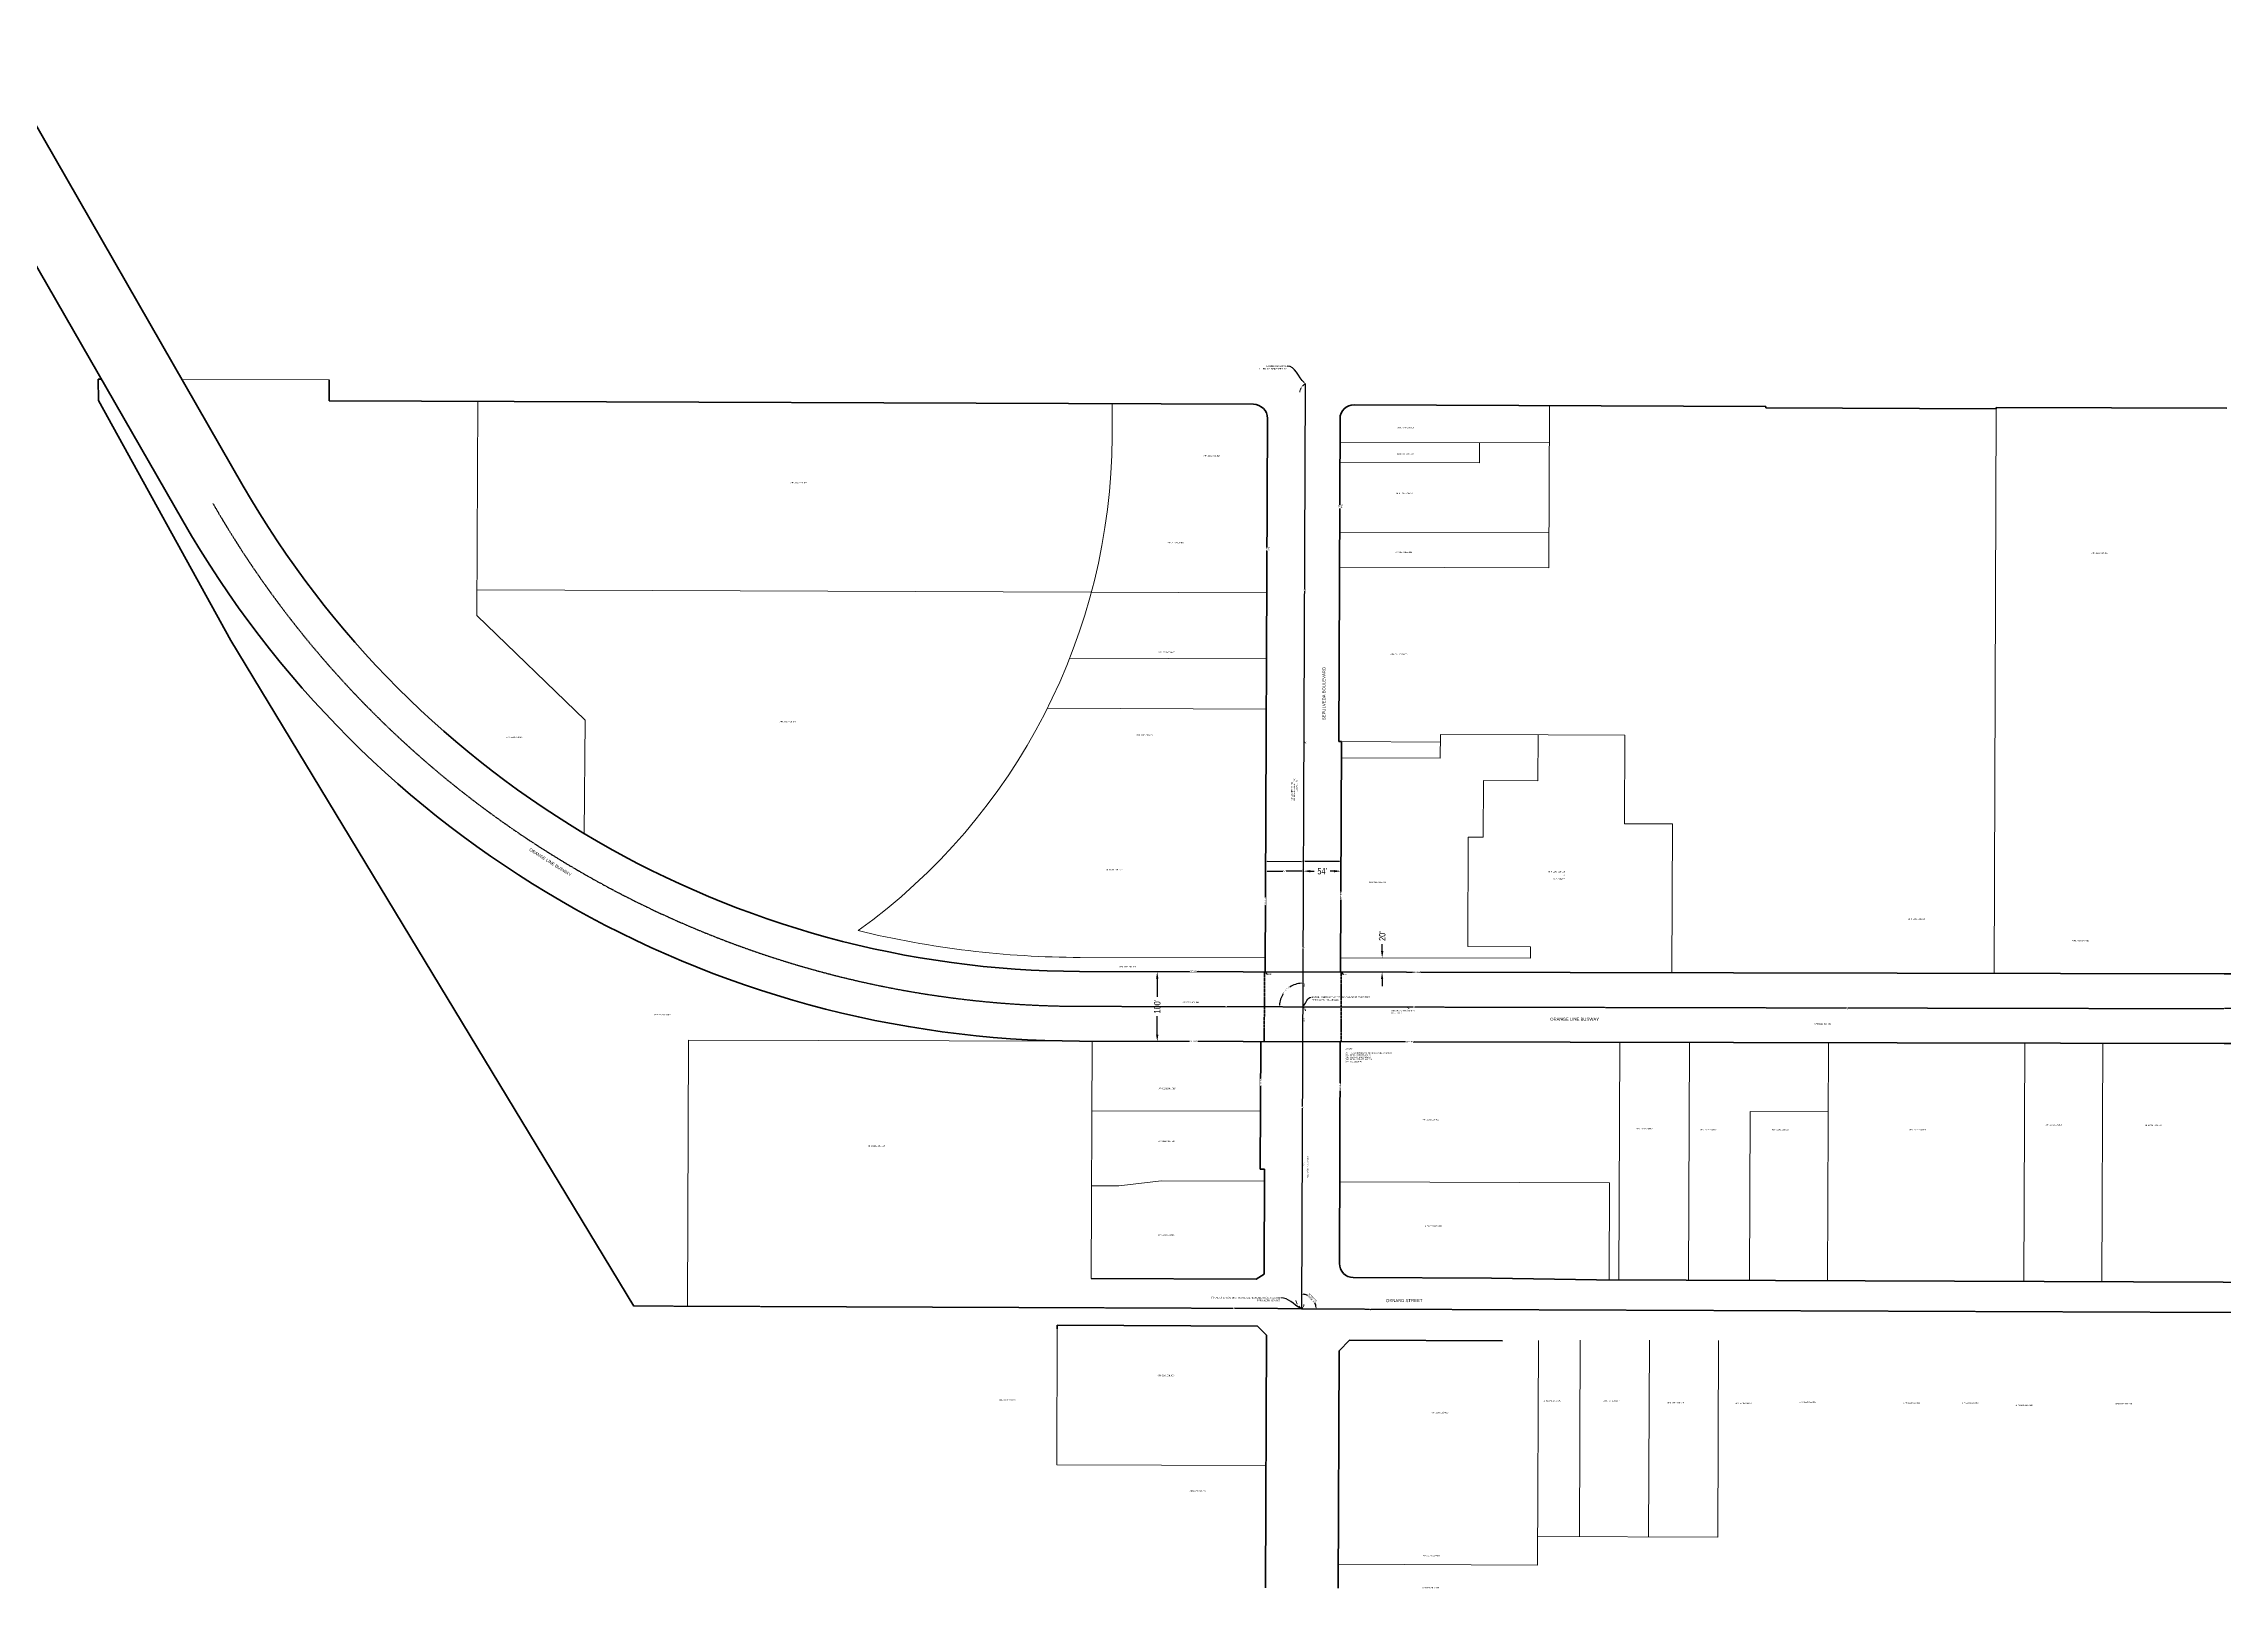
# Model space of a CAD drawing. Header units: feet. Extents: x 6396409 to 6445695, y 1882632 to 1891679.
# Drawn here: x 6418868 to 6421993, y 1887591 to 1889804 of the extents above; entities that cross this region are included whole.
import ezdxf
from ezdxf import colors
from ezdxf.entities.mleader import LeaderData, LeaderLine
from ezdxf.math import Vec2, Vec3

# ---------------------------------------------------------------- set-up
doc = ezdxf.new("R2010")
doc.units = ezdxf.units.FT
doc.header["$MEASUREMENT"] = 0
doc.linetypes.add('CENTER2', pattern=[1.125, 0.75, -0.125, 0.125, -0.125])
doc.linetypes.add('DASHED2', pattern=[0.375, 0.25, -0.125])
for name, color, linetype, lineweight in [('R-ANNO-LABL', 2, 'Continuous', 30), ('R-PROP-PRCL', 4, 'Continuous', 18), ('R-Row-Authority', 30, 'Continuous', 140), ('R-Row-Ease', 5, 'DASHED2', 50), ('R-Row-Ldr', 3, 'Continuous', 5), ('R-Row-Misc-Txto', 171, 'Continuous', 5), ('R-Row-Scl', 1, 'CENTER2', 25), ('R-Row-Sname', 8, 'Continuous', 0), ('R-Row-Srow', 6, 'Continuous', 50), ('VF-TOPO-TEXT-', 1, 'Continuous', 25)]:
    doc.layers.add(name, color=color, linetype=linetype, lineweight=lineweight)
doc.styles.add('CG-Symbol', font='arial.ttf', dxfattribs={"width": 0.8, "height": 0.09375})
doc.styles.add('G1_1 8_0', font='arial.ttf')
doc.styles.add('G4_7 32', font='arial.ttf', dxfattribs={"height": 0.219})
doc.styles.add('NCS1', font='arial.ttf', dxfattribs={"width": 0.8, "height": 0.09375})
doc.styles.add('NCS1-Anno', font='arial.ttf', dxfattribs={"width": 0.8, "height": 0.09375})
doc.styles.get("Standard").update_dxf_attribs({"font": 'arial.ttf'})
doc.dimstyles.new('Annotative (NCS1)', dxfattribs={"dimscale": 100, "dimtxt": 0.09375, "dimasz": 0.1, "dimexe": 0.1, "dimexo": 0.04, "dimgap": 0.05, "dimtad": 0, "dimdec": 3, "dimzin": 0, "dimdsep": 46, "dimtxsty": 'NCS1-Anno', "dimcen": 0.05, "dimaunit": 1, "dimadec": 3, "dimazin": 0, "dimtfac": 1, "dimtdec": 3, "dimtofl": 0, "dimtmove": 0, "dimatfit": 3, "dimfxl": 0.1, "dimtolj": 1, "dimtzin": 0, "dimarcsym": 0})

# ---------------------------------------------------------------- blocks, each defined once
blk = doc.blocks.new('*D2218')
at = {"layer": 'Defpoints', "color": 0, "transparency": 16777216}
for p in [(6420618.6, 1888474.3), (6420463.9, 1888374.3), (6420618.4, 1888374.3)]:
    blk.add_point(p, dxfattribs=at)
at = {"layer": 'R-Row-Ldr', "color": 0, "lineweight": -2, "transparency": 16777216}
for p, q in [((6420463.9, 1888464.3), (6420463.9, 1888438.2)), ((6420463.9, 1888384.3), (6420463.9, 1888410.4))]:
    blk.add_line(p, q, dxfattribs=at)
at = {"layer": 'R-Row-Ldr', "color": 0, "transparency": 16777216}
for points in [[(6420462.2, 1888464.3), (6420465.6, 1888464.3), (6420463.9, 1888474.3)], [(6420462.2, 1888384.3), (6420465.6, 1888384.3), (6420463.9, 1888374.3)]]:
    blk.add_solid(points, dxfattribs=at)
at = {"layer": 'R-Row-Ldr', "color": 0, "transparency": 16777216, "insert": (6420463.9, 1888424.3), "char_height": 9.38, "attachment_point": 5, "rotation": 90, "style": 'NCS1-Anno'}
blk.add_mtext("\\A1;100'", dxfattribs=at)
blk = doc.blocks.new('*D2220')
at = {"layer": 'Defpoints', "color": 0, "transparency": 16777216}
for p in [(6420726.6, 1888474.1), (6420726.7, 1888494.1), (6420786.2, 1888493.8)]:
    blk.add_point(p, dxfattribs=at)
at = {"layer": 'R-Row-Ldr', "color": 0, "lineweight": -2, "transparency": 16777216}
for p, q in [((6420786.2, 1888503.8), (6420786.3, 1888513.8)), ((6420786.1, 1888463.8), (6420786, 1888453.8))]:
    blk.add_line(p, q, dxfattribs=at)
at = {"layer": 'R-Row-Ldr', "color": 0, "transparency": 16777216}
for points in [[(6420784.4, 1888463.8), (6420787.7, 1888463.8), (6420786.1, 1888473.8)], [(6420784.6, 1888503.8), (6420787.9, 1888503.8), (6420786.2, 1888493.8)]]:
    blk.add_solid(points, dxfattribs=at)
at = {"layer": 'R-Row-Ldr', "color": 0, "transparency": 16777216, "insert": (6420786.3, 1888525.3), "char_height": 9.38, "attachment_point": 5, "rotation": 89.7712, "style": 'NCS1-Anno'}
blk.add_mtext("\\A1;20'", dxfattribs=at)
blk = doc.blocks.new('*D2381')
at = {"layer": 'Defpoints', "color": 0, "transparency": 16777216}
for p in [(6420673.2, 1888618.6), (6420727.2, 1888618.4), (6420727.2, 1888618.4)]:
    blk.add_point(p, dxfattribs=at)
at = {"layer": 'R-Row-Ldr', "color": 0, "lineweight": -2, "transparency": 16777216}
for p, q in [((6420683.2, 1888618.4), (6420688.8, 1888618.4)), ((6420717.2, 1888618.4), (6420711.6, 1888618.4))]:
    blk.add_line(p, q, dxfattribs=at)
at = {"layer": 'R-Row-Ldr', "color": 0, "transparency": 16777216}
for points in [[(6420683.2, 1888620), (6420683.2, 1888616.7), (6420673.2, 1888618.4)], [(6420717.2, 1888620), (6420717.2, 1888616.7), (6420727.2, 1888618.4)]]:
    blk.add_solid(points, dxfattribs=at)
at = {"layer": 'R-Row-Ldr', "color": 0, "transparency": 16777216, "insert": (6420700.2, 1888618.4), "char_height": 9.38, "attachment_point": 5, "style": 'NCS1-Anno'}
blk.add_mtext("\\A1;54'", dxfattribs=at)
blk = doc.blocks.new('_CrowsFoot-Start')
blk.add_circle((3.3, 2.6), 0.0638)
for centre, radius, start, end in [((8.4, -7.3), 11.1, 122.8036, 139.2683), ((8.3, -7.8), 11.5, 94.2373, 111.1072)]:
    blk.add_arc(centre, radius, start, end)
blk = doc.blocks.new('Centerline')
at = {"insert": (-0.03, 0.06), "char_height": 0.0938, "attachment_point": 1, "style": 'NCS1-Anno', "bg_fill": 3, "box_fill_scale": 1, "bg_fill_color": 256, "bg_fill_transparency": 0}
blk.add_mtext_dynamic_manual_height_columns('C', width=0.0938, gutter_width=0.469, heights=[0.132], dxfattribs=at)
at = {"insert": (0, 0), "char_height": 0.0938, "attachment_point": 1, "style": 'NCS1-Anno'}
blk.add_mtext_dynamic_manual_height_columns('L', width=0.0938, gutter_width=0.469, heights=[0], dxfattribs=at)
blk = doc.blocks.new('*D2403')
at = {"layer": 'Defpoints', "color": 0, "transparency": 16777216}
for p in [(6420676, 1889317), (6420670.7, 1887991.4), (6420670.7, 1887991.4), (6420688.8, 1888001.8), (6421991.2, 1887986.4)]:
    blk.add_point(p, dxfattribs=at)
at = {"layer": 'R-ANNO-LABL', "color": 0, "lineweight": -2, "transparency": 16777216}
for start, end in [(66.6359, 84.2728), (5.2792, 22.9161)]:
    blk.add_arc((6420670.7, 1887991.4), 20.9, start, end, dxfattribs=at)
at = {"layer": 'R-ANNO-LABL', "color": 0, "transparency": 16777216}
for points in [[(6420672.7, 1888011.8), (6420672.8, 1888012.5), (6420670.8, 1888012.2)], [(6420691.8, 1887993.3), (6420691.1, 1887993.3), (6420691.5, 1887991.3)]]:
    blk.add_solid(points, dxfattribs=at)
at = {"layer": 'R-ANNO-LABL', "color": 0, "transparency": 16777216, "insert": (6420685.5, 1888006.1), "char_height": 1.875, "width": 21.239, "attachment_point": 5, "rotation": 314.776, "style": 'NCS1-Anno'}
blk.add_mtext('\\A1;89°59\'23" (M) \\P89%%D59\'31\'\' (R1)', dxfattribs=at)
blk = doc.blocks.new('*D2404')
at = {"layer": 'Defpoints', "color": 0, "transparency": 16777216}
for p in [(6420676, 1889317), (6420655.7, 1888453.4), (6420352.5, 1888424.8), (6420672.3, 1888424.2), (6420670.7, 1887991.4)]:
    blk.add_point(p, dxfattribs=at)
at = {"layer": 'R-ANNO-LABL', "color": 0, "lineweight": -2, "transparency": 16777216}
for start, end in [(146.2956, 176.4727), (93.1799, 123.3571)]:
    blk.add_arc((6420672.4, 1888424.2), 33.6, start, end, dxfattribs=at)
at = {"layer": 'R-ANNO-LABL', "color": 0, "transparency": 16777216}
for points in [[(6420670.5, 1888458.1), (6420670.6, 1888457.4), (6420672.5, 1888457.8)], [(6420639.2, 1888426.2), (6420638.5, 1888426.3), (6420638.8, 1888424.3)]]:
    blk.add_solid(points, dxfattribs=at)
at = {"layer": 'R-ANNO-LABL', "color": 0, "transparency": 16777216, "insert": (6420648.7, 1888448), "char_height": 1.875, "width": 15.931, "attachment_point": 5, "rotation": 44.8263, "style": 'NCS1-Anno'}
blk.add_mtext('\\A1;90°6\'39" (M)', dxfattribs=at)
blk = doc.blocks.new('*D2442')
at = {"layer": 'Defpoints', "color": 0, "transparency": 16777216}
for p in [(6420619.2, 1888618.6), (6420619.2, 1888618.6), (6420673.2, 1888618.4)]:
    blk.add_point(p, dxfattribs=at)
at = {"layer": 'R-Row-Ldr', "color": 0, "lineweight": -2, "transparency": 16777216}
for p, q in [((6420619.2, 1888619.4), (6420619.2, 1888620.6)), ((6420621.2, 1888618.6), (6420643.9, 1888618.5)), ((6420671.2, 1888618.4), (6420648.5, 1888618.5)), ((6420673.2, 1888619.2), (6420673.2, 1888620.4))]:
    blk.add_line(p, q, dxfattribs=at)
at = {"layer": 'R-Row-Ldr', "color": 0, "transparency": 16777216}
for points in [[(6420621.2, 1888618.9), (6420621.2, 1888618.3), (6420619.2, 1888618.6)], [(6420671.2, 1888618.7), (6420671.2, 1888618.1), (6420673.2, 1888618.4)]]:
    blk.add_solid(points, dxfattribs=at)
at = {"layer": 'R-Row-Ldr', "color": 0, "transparency": 16777216, "insert": (6420646.2, 1888618.5), "char_height": 1.88, "attachment_point": 5, "rotation": 359.7712, "style": 'NCS1-Anno'}
blk.add_mtext("\\A1;54'", dxfattribs=at)
blk = doc.blocks.new('*D2446')
at = {"layer": 'Defpoints', "color": 0, "transparency": 16777216}
for p in [(6420619.2, 1888632.8), (6420727.2, 1888632.3), (6420727.2, 1888632.2)]:
    blk.add_point(p, dxfattribs=at)
at = {"layer": 'R-Row-Ldr', "color": 0, "lineweight": -2, "transparency": 16777216}
for p, q in [((6420619.2, 1888632), (6420619.2, 1888630.6)), ((6420621.2, 1888632.6), (6420670.5, 1888632.4)), ((6420725.2, 1888632.2), (6420676, 1888632.4)), ((6420727.2, 1888631.5), (6420727.2, 1888630.2))]:
    blk.add_line(p, q, dxfattribs=at)
at = {"layer": 'R-Row-Ldr', "color": 0, "transparency": 16777216}
for points in [[(6420621.2, 1888633), (6420621.2, 1888632.3), (6420619.2, 1888632.6)], [(6420725.2, 1888632.5), (6420725.2, 1888631.9), (6420727.2, 1888632.2)]]:
    blk.add_solid(points, dxfattribs=at)
at = {"layer": 'R-Row-Ldr', "color": 0, "transparency": 16777216, "insert": (6420673.2, 1888632.4), "char_height": 1.88, "attachment_point": 5, "rotation": 359.7712, "style": 'NCS1-Anno'}
blk.add_mtext("\\A1;108'", dxfattribs=at)

msp = doc.modelspace()

# ---------------------------------------------------------------- linework, layer by layer
at = {"layer": 'R-PROP-PRCL'}
for p, q in [((6419277.2803, 1889322.3148), (6419066.5175, 1889322.763)), ((6419490.2606, 1889291.3775), (6419489.1888, 1888984.6394)), ((6420399.3843, 1889287.9938), (6420399.2079, 1889240.6141)), ((6421025.8195, 1889285.6036), (6421024.9019, 1889053.2582)), ((6421663.1008, 1888472.1383), (6421666.2149, 1889280.9259)), ((6421025.6084, 1889232.1437), (6420725.6444, 1889232.7718)), ((6420925.6084, 1889232.3529), (6420925.4944, 1889203.4637)), ((6420725.529, 1889203.8826), (6420925.4944, 1889203.4637)), ((6421025.0994, 1889103.2569), (6420725.1297, 1889103.8851)), ((6421024.9019, 1889053.2582), (6420724.93, 1889053.8864)), ((6419489.3175, 1889021.4903), (6420368.6193, 1889018.1322)), ((6420368.6193, 1889018.1322), (6420620.7824, 1889017.1692)), ((6419489.1888, 1888984.6394), (6419644.3252, 1888834.9483)), ((6420338.6519, 1888923.826), (6420620.4181, 1888922.7499)), ((6420306.6425, 1888851.9477), (6420620.1178, 1888850.7506)), ((6419644.3252, 1888834.9483), (6419642.5753, 1888672.3454)), ((6420869.5601, 1888803.4161), (6420727.932, 1888803.9817)), ((6420869.604, 1888814.416), (6420869.4683, 1888780.4163)), ((6421023.9728, 1888813.7995), (6420869.604, 1888814.416)), ((6421009.6029, 1888813.8569), (6421009.3393, 1888747.8574)), ((6421134.1019, 1888813.3597), (6421023.9728, 1888813.7995)), ((6421133.5947, 1888686.3607), (6421134.1019, 1888813.3597)), ((6420869.4683, 1888780.4163), (6420727.8401, 1888780.9819)), ((6420931.4, 1888748.1687), (6420931.0765, 1888667.1693)), ((6421009.3393, 1888747.8574), (6420931.4, 1888748.1687)), ((6420909.3366, 1888667.2562), (6420908.9927, 1888510.2265)), ((6420931.0765, 1888667.1693), (6420909.3366, 1888667.2562)), ((6421202.0642, 1888686.0873), (6421133.5947, 1888686.3607)), ((6421201.2136, 1888473.0939), (6421202.0642, 1888686.0873)), ((6420908.9927, 1888510.2265), (6420998.7425, 1888510.03)), ((6420998.7425, 1888510.03), (6420998.7063, 1888493.5129)), ((6420618.6943, 1888494.2987), (6420353.645, 1888494.8457)), ((6420998.7063, 1888493.5129), (6420726.6943, 1888494.0756)), ((6419792.1647, 1888376.0212), (6419790.6732, 1887994.8041)), ((6420352.3635, 1888374.8289), (6419792.1647, 1888376.0212)), ((6420370.7155, 1888374.8337), (6420369.3555, 1888034.5408)), ((6421126.6342, 1888373.248), (6421125.2741, 1888032.6938)), ((6421225.3774, 1888032.3077), (6421226.739, 1888373.0409)), ((6421425.6366, 1888372.6294), (6421424.2739, 1888031.5408)), ((6421706.881, 1888372.0476), (6421705.5168, 1888030.4563)), ((6421818.9987, 1888371.8156), (6421817.633, 1888030.024)), ((6420611.816, 1888274.3175), (6420370.3158, 1888274.8345)), ((6421313.4036, 1888273.9997), (6421312.4168, 1888032.0067)), ((6421313.4036, 1888273.9997), (6421425.4023, 1888273.5749)), ((6420408.9451, 1888167.6431), (6420369.8878, 1888167.7267)), ((6420469.9171, 1888174.6212), (6420408.9451, 1888167.6431)), ((6420617.4167, 1888174.3054), (6420469.9171, 1888174.6212)), ((6420725.4131, 1888173.2367), (6421111.8144, 1888171.7467)), ((6421111.2592, 1888032.7478), (6421111.8144, 1888171.7467)), ((6420320.5946, 1887962.7819), (6420319.8296, 1887767.8232)), ((6421010.0948, 1887945.9039), (6421008.7818, 1887624.1572)), ((6421068.9474, 1887664.7167), (6421070.0976, 1887946.5651)), ((6421169.0977, 1887946.5241), (6421167.9461, 1887664.3392)), ((6421266.9453, 1887663.9637), (6421268.0965, 1887946.1424)), ((6420319.8296, 1887767.8232), (6420619.7889, 1887766.685)), ((6421008.9481, 1887664.9422), (6421266.9453, 1887663.9637)), ((6421008.7818, 1887624.1572), (6420723.2546, 1887625.2472))]:
    msp.add_line(p, q, dxfattribs=at)
for centre, radius, start, end in [((6419523.264, 1889243.8744), 875.95, 305.7700799, 359.7867466), ((6420356.463, 1889860.2128), 1365.37, 256.3948021, 269.8817466)]:
    msp.add_arc(centre, radius, start, end, dxfattribs=at)
at = {"layer": 'R-Row-Authority'}
for p, q in [((6419154.2217, 1889170.1008), (6418789.9707, 1889804.1339)), ((6419067.5123, 1889120.2864), (6418703.2612, 1889754.3194)), ((6423270.62, 1888468.8127), (6421992.909, 1888471.456)), ((6423270.2338, 1888368.8133), (6421992.7022, 1888371.4563))]:
    msp.add_line(p, q, dxfattribs=at)
for points in [[(6420352.6089, 1888474.8495), (6421992.9091, 1888471.456)], [(6420352.402, 1888374.8497), (6421992.7022, 1888371.4563)]]:
    msp.add_lwpolyline(points, dxfattribs=at)
for radius in [1385.37, 1485.37]:
    msp.add_arc((6420355.4679, 1889860.2165), radius, 209.8773021, 269.8817466, dxfattribs=at)
at = {"layer": 'R-Row-Ease'}
for p, q in [((6420617.6145, 1888474.301), (6420617.2151, 1888374.3017)), ((6420727.6144, 1888474.0737), (6420727.2151, 1888374.0743))]:
    msp.add_line(p, q, dxfattribs=at)
at = {"layer": 'R-Row-Scl', "linetype": 'Continuous'}
msp.add_line((6420675.9802, 1889316.9606), (6420670.68, 1887991.4), dxfattribs=at)
at = {"layer": 'R-Row-Scl'}
for p, q in [((6423313.4269, 1888418.724), (6421992.8056, 1888421.4561)), ((6420670.68, 1887991.4), (6419714.0038, 1887995.0966)), ((6420670.68, 1887991.4), (6421991.1677, 1887986.3545)), ((6421991.1677, 1887986.3545), (6423311.5912, 1887981.3544))]:
    msp.add_line(p, q, dxfattribs=at)
msp.add_lwpolyline([(6420352.5054, 1888424.8496), (6421992.8056, 1888421.4561)], dxfattribs=at)
msp.add_arc((6420355.4679, 1889860.2165), 1435.37, 209.8773021, 269.8817466, dxfattribs=at)
at = {"layer": 'R-Row-Srow'}
for p, q in [((6418946.7596, 1889292.7869), (6418946.4379, 1889323.3252)), ((6418946.4379, 1889323.3252), (6418950.8762, 1889323.3088)), ((6419277.1667, 1889292.315), (6419277.2803, 1889322.3148)), ((6419136.363, 1888948.6863), (6418946.7596, 1889292.7869)), ((6420601.8568, 1889287.301), (6419277.1667, 1889292.315)), ((6421336.0118, 1889284.2713), (6420745.8614, 1889286.6757)), ((6420618.6144, 1888474.2989), (6420621.781, 1889267.2213)), ((6420725.7801, 1889266.7557), (6420723.932, 1888803.9977)), ((6421336.0118, 1889284.2713), (6421336.0037, 1889282.2713)), ((6421666.2149, 1889280.9259), (6421336.0037, 1889282.2713)), ((6421666.2149, 1889280.9259), (6421666.2226, 1889282.9259)), ((6421996.5078, 1889281.5802), (6421666.2226, 1889282.9259)), ((6419714.0038, 1887995.0966), (6419136.363, 1888948.6863)), ((6420727.932, 1888803.9817), (6420723.932, 1888803.9977)), ((6420727.932, 1888803.9817), (6420726.6144, 1888474.0757)), ((6420726.6144, 1888474.0757), (6420727.6144, 1888474.0737)), ((6420611.4846, 1888191.3181), (6420612.2153, 1888374.312)), ((6420726.2151, 1888374.0764), (6420724.9459, 1888056.2404)), ((6420617.4846, 1888191.3053), (6420611.4846, 1888191.3181)), ((6420616.8844, 1888040.9865), (6420617.4846, 1888191.3053)), ((6420605.854, 1888033.694), (6420616.8844, 1888040.9865)), ((6420744.8687, 1888036.1606), (6420942.8672, 1888035.3971)), ((6420369.3557, 1888034.5964), (6420605.854, 1888033.694)), ((6421093.3711, 1888032.8168), (6420942.8672, 1888035.3971)), ((6421093.3711, 1888032.8168), (6421991.3335, 1888029.3541)), ((6421991.3305, 1888029.3542), (6422916.935, 1888025.8492)), ((6420320.6141, 1887967.7819), (6420320.5946, 1887962.7819)), ((6420607.5874, 1887966.6869), (6420320.6141, 1887967.7819)), ((6420607.5874, 1887966.6869), (6420620.5354, 1887953.6374)), ((6420620.5354, 1887953.6374), (6420619.09, 1887591.6492)), ((6420724.4468, 1887931.2386), (6420739.5066, 1887946.1807)), ((6420739.5066, 1887946.1807), (6420958.5574, 1887945.336)), ((6420724.4468, 1887931.2386), (6420723.0892, 1887591.2339))]:
    msp.add_line(p, q, dxfattribs=at)
for centre, start, end in [((6420601.7811, 1889267.3011), 359.771191, 89.7831354), ((6420745.78, 1889266.6759), 89.7665644, 179.7711781), ((6420744.9458, 1888056.1605), 179.7712176, 269.7790635)]:
    msp.add_arc(centre, 20, start, end, dxfattribs=at)

# ---------------------------------------------------------------- block references
at = {"layer": 'R-Row-Misc-Txto'}
for p, xscale, yscale, zscale, rotation in [((6420675.9802, 1889316.9606), -1.748856181813126, 1.748856181813126, 1.748856181813125, 83.12318078444343), ((6420672.4148, 1888424.1878), 0.842176804030912, 0.842176804030912, 0.842176804030912, 276.3994596308783), ((6420670.6868, 1887991.4464), 1.748856181813126, 1.748856181813126, 1.748856181813126, 98.14479868885006), ((6420670.6868, 1887991.4464), -0.842176804030912, 0.842176804030912, 0.842176804030912, 266.2108092661832)]:
    msp.add_blockref('_CrowsFoot-Start', p, dxfattribs=dict(at, xscale=xscale, yscale=yscale, zscale=zscale, rotation=rotation))

# ---------------------------------------------------------------- texts
at = {"layer": 'R-ANNO-LABL', "color": 7, "linetype": 'Continuous', "lineweight": 13, "insert": (6420658.3228, 1888737.9424), "char_height": 2, "width": 27.317289, "attachment_point": 8, "rotation": 89.7711912, "style": 'NCS1'}
msp.add_mtext("1325.57' (M)", dxfattribs=at)
at = {"layer": 'R-ANNO-LABL', "insert": (6420733.0942, 1888365.2178), "char_height": 1.875, "width": 76.637566, "attachment_point": 1, "style": 'NCS1-Anno'}
msp.add_mtext('LEGEND\\P\\P(M) ^IINDICATES MEASURED ANGLE AND DISTANCE\\P(R1) ^IPER LACFB 177-145/104\\P(R2) ^IPER LACFB 177-145/132\\P(R3)^IPER LACFB 177-145/1001\\P(R4)^IRS 188/36-46', dxfattribs=at)
at = {"layer": 'R-Row-Misc-Txto', "style": 'G1_1 8_0'}
for s, p in [('APN 2242-025-001', (6420808.353, 1889252.9115)), ('APN 2242-001-027', (6420530.2372, 1889212.4997)), ('APN 2242-025-002', (6420807.4403, 1889215.1659)), ('APN 2242-001-903', (6419938.4877, 1889173.8599)), ('APN 2242-025-003', (6420806.4232, 1889158.8151)), ('APN 2242-001-028', (6420478.6427, 1889088.1354)), ('APN 2242-025-004', (6420805.2546, 1889074.3181)), ('APN 2242-025-901', (6421802.6404, 1889073.0248)), ('APN 2242-001-022', (6420465.233, 1888930.846)), ('APN 2242-025-025', (6420798.262, 1888928.0047)), ('APN 2242-001-902', (6419922.7823, 1888831.4129)), ('APN 2242-001-007', (6419531.0063, 1888809.3136)), ('APN 2242-001-023', (6420433.883, 1888812.431)), ('APN 2242-001-024', (6420390.9385, 1888619.5753)), ('APN 2242-025-022', (6420767.3717, 1888601.4779)), ('APN 2242-025-026', (6421024.2458, 1888616.7826)), ('2242-025-027', (6421030.6838, 1888606.0483)), ('&', (6421046.119, 1888611.3843)), ('APN 2242-025-025', (6421540.0593, 1888548.9599)), ('APN 2242-025-900', (6421774.7457, 1888517.6242)), ('APN 2242-001-902', (6420409.5466, 1888480.4147)), ('APN 2242-001-019', (6419742.5458, 1888411.6408)), ('APN 2242-001-904', (6420500.0697, 1888429.2935)), ('APN 2242-026-902', (6421405.5061, 1888398.6331)), ('APN 2242-001-016', (6420466.0688, 1888306.0232)), ('APN 2242-026-903', (6420844.0611, 1888261.472)), ('APN 2242-026-006', (6421736.7662, 1888253.7823)), ('APN 2242-026-007', (6421879.768, 1888253.2746)), ('APN 2242-001-020', (6420049.9605, 1888223.7035)), ('APN 2242-001-017', (6420465.5842, 1888230.4093)), ('APN 2242-026-003', (6421150.1937, 1888248.3794)), ('APN 2242-026-004', (6421241.9395, 1888246.9448)), ('APN 2242-026-005', (6421344.7179, 1888247.1172)), ('APN 2242-026-901', (6421541.4331, 1888246.9385)), ('APN 2242-001-021', (6420464.793, 1888096.2554)), ('APN 2242-026-904', (6420847.2673, 1888108.9651)), ('APN 2243-001-003', (6420464.4069, 1887894.7694)), ('APN 2243-001-002', (6420237.049, 1887859.5109)), ('APN 2243-019-025', (6421017.6952, 1887858.2488)), ('APN 2243-019-022', (6421103.4625, 1887858.2488)), ('APN 2243-019-010', (6421194.7776, 1887855.822)), ('APN 2243-019-011', (6421292.0464, 1887854.9811)), ('APN 2243-020-023', (6421383.7024, 1887856.5102)), ('APN 2243-020-024', (6421532.6949, 1887855.5293)), ('APN 2243-020-003', (6421616.8096, 1887855.5293)), ('APN 2243-020-002', (6421694.053, 1887852.1038)), ('APN 2243-020-025', (6421836.7468, 1887854.3175)), ('APN 2243-019-023', (6420856.9991, 1887841.697)), ('APN 2243-001-004', (6420510.3837, 1887729.1983)), ('APN 2243-019-024', (6420844.5351, 1887636.6949)), ('APN 2243-019-016', (6420843.8569, 1887590.7743))]:
    msp.add_text(s, height=2, dxfattribs=at).set_placement(p)
at = {"layer": 'R-Row-Misc-Txto', "style": 'NCS1', "width": 0.8}
for s, p in [('(M)', (6420676.8326, 1888801.0937)), ('N0°13\'45"E', (6420657.7453, 1888719.6543)), ('(M)', (6420675.3653, 1888453.2124)), ('(M)', (6420675.1739, 1888403.0864)), ('(M)', (6420674.372, 1888196.9391)), ("432.79' (M)  432.75' (R3) ", (6420680.3164, 1888179.3836))]:
    msp.add_text(s, height=2, rotation=89.7712176, dxfattribs=at).set_placement(p)
at = {"layer": 'R-Row-Misc-Txto', "insert": (6420659.1832, 1888719.8097), "char_height": 2, "width": 45.74477, "attachment_point": 1, "rotation": 89.7711111, "style": 'NCS1-Anno'}
msp.add_mtext('N0°13\'38"E 1325.57\' (R4) \\P^I      1325.61\' (R2)', dxfattribs=at)
at = {"layer": 'R-Row-Sname', "char_height": 4.38, "attachment_point": 1, "style": 'G4_7 32'}
for s, insert, width, rotation in [('SEPULVEDA BOULEVARD', (6420700.5616, 1888834.7855), 102.075264, 90), ('ORANGE LINE BUSWAY', (6419565.8486, 1888651.8372), 104.253953, 327.7825242)]:
    msp.add_mtext(s, dxfattribs=dict(at, insert=insert, width=width, rotation=rotation))
for s, insert, width in [('ORANGE LINE BUSWAY', (6421026.964, 1888408.363), 104.253953), ('OXNARD STREET', (6420791.8204, 1888005.2466), 85.461407)]:
    msp.add_mtext(s, dxfattribs=dict(at, insert=insert, width=width))

# ---------------------------------------------------------------- dimensions: what is measured, and where the dimension line sits
at = {"layer": 'R-ANNO-LABL'}
for base, line1, line2, text, override, picture, middle in [((6420655.6987, 1888453.359), ((6420672.3183, 1888424.1881), (6420352.5054, 1888424.848)), ((6420675.9802, 1889316.9606), (6420670.68, 1887991.4)), '<> (M)', {"dimscale": 0, "dimpost": ''}, '*D2404', (6420648.7104, 1888448.0321)), ((6420688.7771, 1888001.7549), ((6420675.9802, 1889316.9606), (6420670.68, 1887991.4)), ((6420670.68, 1887991.4), (6421991.1677, 1887986.3545)), "<> (M) \\P89%%D59'31'' (R1)", {"dimscale": 0, "dimpost": '', "dimaunit": 1, "dimadec": 3, "dimazin": 0}, '*D2403', (6420685.4808, 1888006.0855))]:
    dim = msp.add_angular_dim_2l(base=base, line1=line1, line2=line2, text=text, dimstyle='Annotative (NCS1)', override=override, dxfattribs=at)
    dim.commit()
    dim.dimension.update_dxf_attribs({"geometry": picture, "text_midpoint": middle})
at = {"layer": 'R-Row-Ldr'}
for p1, p2, distance, override, picture, middle in [((6420619.2473, 1888632.7758), (6420727.2465, 1888632.3445), -0.1408, {"dimdec": 0, "dimpost": "'"}, '*D2446', (6420673.2463, 1888632.4193)), ((6420673.1873, 1888618.3822), (6420619.1907, 1888618.5979), 0, {"dimdec": 0, "dimpost": "'"}, '*D2442', (6420646.189, 1888618.4901)), ((6420726.6144, 1888474.0757), (6420726.6943, 1888494.0756), -59.4873, {"dimdec": 0, "dimpost": "'", "dimse1": 1, "dimse2": 1}, '*D2220', (6420786.3067, 1888525.266))]:
    dim = msp.add_aligned_dim(p1=p1, p2=p2, distance=distance, dimstyle='Annotative (NCS1)', override=override, dxfattribs=at)
    dim.commit()
    dim.dimension.update_dxf_attribs({"geometry": picture, "text_midpoint": middle})
dim = msp.add_linear_dim(base=(6420727.1907, 1888618.3822), p1=(6420673.1873, 1888618.5979), p2=(6420727.1907, 1888618.3822), dimstyle='Annotative (NCS1)', override={"dimdec": 0, "dimpost": "'", "dimse1": 1, "dimse2": 1}, dxfattribs=at)
dim.commit()
dim.dimension.update_dxf_attribs({"geometry": '*D2381', "text_midpoint": (6420700.189, 1888618.3822)})
dim = msp.add_linear_dim(base=(6420463.91, 1888374.2992), p1=(6420618.6144, 1888474.2989), p2=(6420618.4081, 1888374.2992), angle=90, dimstyle='Annotative (NCS1)', override={"dimdec": 0, "dimpost": "'", "dimse1": 1, "dimse2": 1, "dimsd1": 0, "dimsd2": 0}, dxfattribs=at)
dim.commit()
dim.dimension.update_dxf_attribs({"geometry": '*D2218', "text_midpoint": (6420463.91, 1888424.2991)})

# ---------------------------------------------------------------- leaders
ml = msp.add_multileader_mtext('Standard', dxfattribs=at)
ml.set_content("1.00'", color=256)
ml.set_leader_properties()
ml.build(insert=Vec2(0, 0))
ml.multileader.update_dxf_attribs({"leader_type": 2, "text_right_attachment_type": 6, "dogleg_length": 0.36, "arrow_head_size": 2})
ctx = ml.context
ctx.base_point, ctx.char_height, ctx.arrow_head_size, ctx.landing_gap_size, ctx.plane_origin = Vec3(6420621.9906, 1888470.7724), 2, 2, 0.09, Vec3(6420617.6289, 1888474.3009)
ctx.right_attachment = 6
notes = []
notes.append((ctx, [(0, (1, 1, 0), (6420621.6306, 1888470.7724), (1, 0), 0.36, [(0, [(6420618.1289, 1888474.2999)], 0, [])])]))
ctx.mtext.insert, ctx.mtext.flow_direction = Vec3(6420622.0806, 1888471.7894), 5
ml = msp.add_multileader_mtext('Standard', dxfattribs=at)
ml.set_content("1.00'", color=256)
ml.set_leader_properties()
ml.build(insert=Vec2(0, 0))
ml.multileader.update_dxf_attribs({"leader_type": 2, "text_right_attachment_type": 6, "dogleg_length": 0.36, "arrow_head_size": 2})
ctx = ml.context
ctx.base_point, ctx.char_height, ctx.arrow_head_size, ctx.landing_gap_size, ctx.plane_origin = Vec3(6420730.6258, 1888470.7011), 2, 2, 0.09, Vec3(6420726.6144, 1888474.0757)
ctx.right_attachment = 6
notes.append((ctx, [(0, (1, 1, 0), (6420730.2658, 1888470.7011), (1, 0), 0.36, [(0, [(6420727.1144, 1888474.0747)], 0, [])])]))
ctx.mtext.insert, ctx.mtext.flow_direction = Vec3(6420730.7158, 1888471.7181), 5
at = {"layer": 'VF-TOPO-TEXT-'}
ml = msp.add_multileader_mtext('Standard', dxfattribs=at)
ml.set_content('FOUND MAG NAIL\\PIN LIEU OF SPIKE PER R2', color=256, style='NCS1-Anno')
ml.set_leader_properties()
ml.build(insert=Vec2(0, 0))
ml.multileader.update_dxf_attribs({"leader_type": 2, "dogleg_length": 0.1, "arrow_head_size": 2, "scale": 20})
ctx = ml.context
ctx.base_point, ctx.scale, ctx.char_height, ctx.arrow_head_size, ctx.landing_gap_size, ctx.plane_origin, ctx.plane_x_axis, ctx.plane_y_axis = Vec3(6420616.0663, 1889342.0704), 20, 2.4, 2, 0.8, Vec3(6420882.9005, 1889374.4607), Vec3(0.99999927, -0.001208322), Vec3(0.001208322, 0.99999927)
ctx.text_align_type = 2
notes.append((ctx, [(0, (1, 1, 0), (6420652.2159, 1889342.0267), (-0.99999927, 0.001208322), 2, [(0, [(6420675.9207, 1889316.9721)], 0, [])])]))
ctx.mtext.insert, ctx.mtext.text_direction, ctx.mtext.rotation, ctx.mtext.width, ctx.mtext.alignment, ctx.mtext.flow_direction = Vec3(6420649.4174, 1889343.2506), Vec3(0.99999927, -0.001208322), 6.281976985, 61.717063, 3, 5
ml = msp.add_multileader_mtext('Standard', dxfattribs=at)
ml.set_content('ESTABLISHED WITH 2 FOUND TANGENT OVER TIES \\PPER LACFB 177-145/146', color=256, style='NCS1-Anno')
ml.set_leader_properties()
ml.build(insert=Vec2(0, 0))
ml.multileader.update_dxf_attribs({"leader_type": 2, "dogleg_length": 0.1, "arrow_head_size": 2, "scale": 20})
ctx = ml.context
ctx.base_point, ctx.scale, ctx.char_height, ctx.arrow_head_size, ctx.landing_gap_size, ctx.plane_origin, ctx.plane_x_axis, ctx.plane_y_axis = Vec3(6420684.4143, 1888437.8306), 20, 2.4, 2, 0.8, Vec3(6420624.3691, 1888397.6078), Vec3(0.99999833, -0.001827558), Vec3(0.001827558, 0.99999833)
notes.append((ctx, [(1, (1, 1, 0), (6420682.4143, 1888437.8343), (0.99999833, -0.001827558), 2, [(0, [(6420672.4264, 1888424.1798)], 0, [])])]))
ctx.mtext.insert, ctx.mtext.text_direction, ctx.mtext.rotation, ctx.mtext.width, ctx.mtext.flow_direction = Vec3(6420685.2165, 1888439.0496), Vec3(0.99999833, -0.001827558), 6.281357748, 41.153021, 5
ml = msp.add_multileader_mtext('Standard', dxfattribs=at)
ml.set_content('FOUND 2" BRASS DISK TRAVERSE MONUMENT (10-J-21)1941\\PPER LACFB 16015/62', color=256, style='NCS1-Anno')
ml.set_leader_properties()
ml.build(insert=Vec2(0, 0))
ml.multileader.update_dxf_attribs({"leader_type": 2, "dogleg_length": 0.1, "arrow_head_size": 2, "scale": 20})
ctx = ml.context
ctx.base_point, ctx.scale, ctx.char_height, ctx.arrow_head_size, ctx.landing_gap_size, ctx.plane_origin, ctx.plane_x_axis, ctx.plane_y_axis = Vec3(6420594.8878, 1888007.2048), 20, 2.4, 2, 0.8, Vec3(6420876.9181, 1888050.314), Vec3(0.99999927, -0.001208322), Vec3(0.001208322, 0.99999927)
ctx.text_align_type = 2
notes.append((ctx, [(0, (1, 1, 0), (6420642.8953, 1888007.1468), (-0.99999927, 0.001208322), 2, [(0, [(6420670.68, 1887991.4)], 0, [])])]))
ctx.mtext.insert, ctx.mtext.text_direction, ctx.mtext.rotation, ctx.mtext.width, ctx.mtext.alignment, ctx.mtext.flow_direction = Vec3(6420640.0968, 1888008.3706), Vec3(0.99999927, -0.001208322), 6.281976985, 54.955899, 3, 5
for ctx, leaders in notes:
    for number, flags, end, landing, length, lines in leaders:
        leader = LeaderData()
        leader.index, (leader.has_last_leader_line, leader.has_dogleg_vector, leader.attachment_direction) = number, flags
        leader.last_leader_point, leader.dogleg_vector, leader.dogleg_length = Vec3(end), Vec3(landing), length
        for number, points, colour, breaks in lines:
            line = LeaderLine()
            line.index, line.vertices, line.color, line.breaks = number, Vec3.list(points), colors.encode_raw_color(colour), breaks
            leader.lines.append(line)
        ctx.leaders.append(leader)

# ---------------------------------------------------------------- next in the draw order: block references
at = {"layer": 'R-ANNO-LABL', "xscale": 20, "yscale": 20, "zscale": 20, "rotation": 89.99999999999997}
for p in [(6420674.8444, 1889021.1309), (6420672.7053, 1888508.0405), (6420671.8754, 1888279.8355)]:
    msp.add_blockref('Centerline', p, dxfattribs=at)
at = {"layer": 'R-ANNO-LABL', "xscale": 20, "yscale": 20, "zscale": 20}
for p in [(6420561.983, 1888424.2164), (6420831.5717, 1888423.5358), (6421451.8019, 1888422.4964), (6420573.1067, 1887991.7557), (6420769.0566, 1887991.1356)]:
    msp.add_blockref('Centerline', p, dxfattribs=at)

# ---------------------------------------------------------------- next in the draw order: texts
at = {"layer": 'R-ANNO-LABL', "char_height": 2, "attachment_point": 1, "rotation": 90, "style": 'CG-Symbol', "bg_fill": 3, "box_fill_scale": 1, "bg_fill_color": 256, "bg_fill_transparency": 0}
for insert, width in [((6420724.094, 1889138.4348), 4.153061), ((6420619.8639, 1889077.637), 4.153061), ((6420617.7457, 1888569.3003), 11.371622), ((6420726.0637, 1888576.9445), 12.160295), ((6420610.9477, 1888310.5356), 10.544593), ((6420724.8329, 1888303.2604), 11.72695)]:
    msp.add_mtext('CITY R/W', dxfattribs=dict(at, insert=insert, width=width))
at = {"layer": 'R-ANNO-LABL', "char_height": 2, "attachment_point": 1, "style": 'CG-Symbol', "bg_fill": 3, "box_fill_scale": 1, "bg_fill_color": 256, "bg_fill_transparency": 0}
for insert, width in [((6420510.1768, 1888475.6938), 10.158556), ((6420829.2381, 1888474.9607), 12.281123), ((6420509.9084, 1888375.5416), 12.386841), ((6420820.0905, 1888374.8929), 10.957622)]:
    msp.add_mtext('CITY R/W', dxfattribs=dict(at, insert=insert, width=width))

# ---------------------------------------------------------------- next in the draw order: texts
at = {"layer": 'R-Row-Misc-Txto', "style": 'NCS1', "width": 0.8}
msp.add_text('(M)', height=2, dxfattribs=at).set_placement((6420821.445, 1888421.0069))
at = {"layer": 'R-Row-Misc-Txto', "insert": (6420798.6181, 1888419.5246), "char_height": 2, "width": 28.326784, "attachment_point": 1, "style": 'NCS1-Anno'}
msp.add_mtext('N89°53\'00"W 2640.95\' (R4) \\PTO KESTER', dxfattribs=at)

doc.saveas('drawing.dxf')
